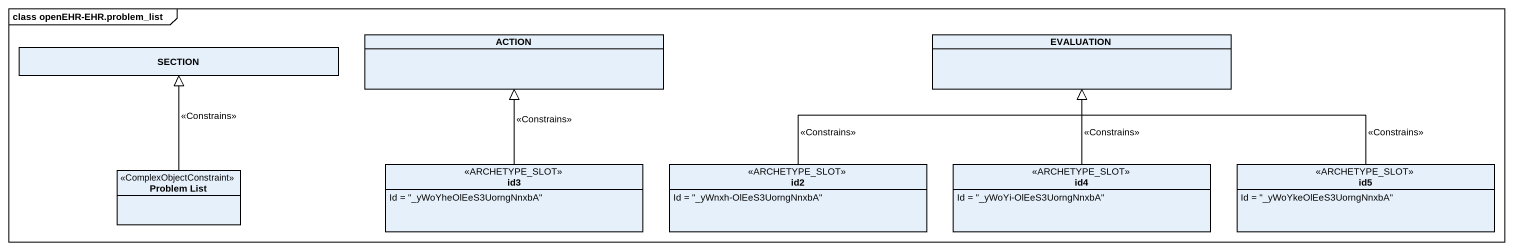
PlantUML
@startuml
mainframe class openEHR-EHR.problem_list
hide circle
hide empty members
class "ACTION" as ACTION_
class EVALUATION
class SECTION
class "Problem List" as Problem_List <<ComplexObjectConstraint>>
class id3 <<ARCHETYPE_SLOT>> {
  Id = "_yWoYheOlEeS3UorngNnxbA"
}
class id2 <<ARCHETYPE_SLOT>> {
  Id = "_yWnxh-OlEeS3UorngNnxbA"
}
class id4 <<ARCHETYPE_SLOT>> {
  Id = "_yWoYi-OlEeS3UorngNnxbA"
}
class id5 <<ARCHETYPE_SLOT>> {
  Id = "_yWoYkeOlEeS3UorngNnxbA"
}
Problem_List -up-|> SECTION : <<Constrains>>
id3 -up-|> ACTION_ : <<Constrains>>
id2 -right-|> EVALUATION : <<Constrains>>
id4 -up-|> EVALUATION : <<Constrains>>
id5 -left-|> EVALUATION : <<Constrains>>
@enduml
